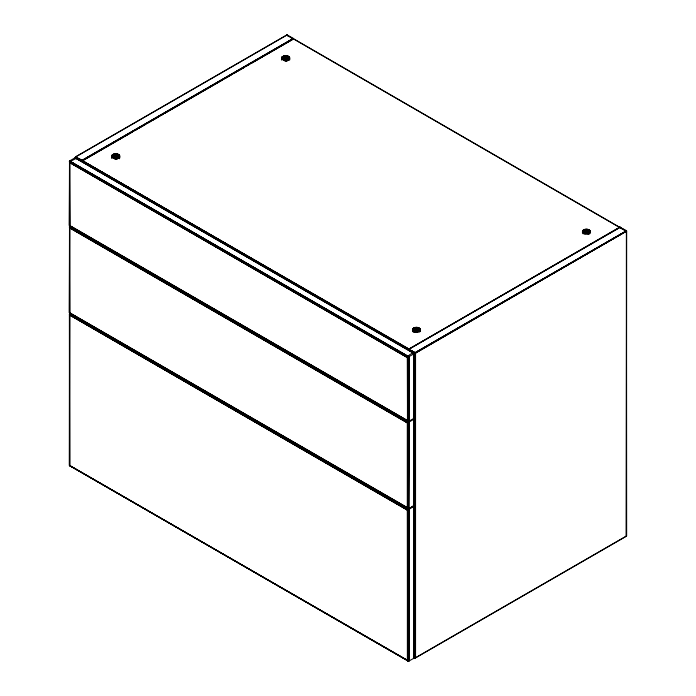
<?xml version="1.0" encoding="UTF-8"?>
<svg xmlns="http://www.w3.org/2000/svg" width="696" height="696" viewBox="0 0 696 696"><rect width="100%" height="100%" fill="white"/><g stroke="black" fill="none" stroke-linecap="round" stroke-linejoin="round"><path stroke-width="1.04" d="M408.891 421.254L408.891 356.7L69.513 161.072L69.391 225.608L408.021 421.106C409.927 421.811 406.969 420.323 408.021 421.106L408.021 357.205L69.391 161.524L408.178 357.118L408.178 421.202L407.447 420.497L407.447 357.535L69.644 162.507L69.4 161.707M414.459 504.409C414.494 507.793 408.03 506.845 407.377 510.142L407.377 660.33L408.63 661.2L414.172 658.077L414.285 506.236L413.424 505.862L411.701 507.079M414.172 419.07L413.424 418.635L414.494 418.888L414.372 505.235L414.285 419.009L413.746 418.531L414.172 505.427L413.424 504.983M413.424 657.633L414.172 658.077L414.372 506.183M624.817 230.42L626.609 231.029L626.304 536.181L626.452 230.663L619.727 227.131L408.509 349.505L82.293 160.706L408.813 348.905L408.509 349.505M408.761 508.532L408.891 422.124L69.513 226.487L69.391 312.835L408.63 508.55L408.891 422.124L408.63 508.55L408.63 422.272L69.513 226.487L69.409 312.826L69.6 226.383L408.761 422.194M408.63 661.2L408.63 509.498L69.513 313.713L69.409 465.476L408.63 661.2L408.891 509.35L69.6 313.609L69.391 465.485L408.021 660.982L408.021 509.855L69.391 314.166L408.178 509.759L408.178 661.078L407.621 660.756M413.424 417.757L414.172 418.2L414.285 353.585L413.842 353.116L414.172 418.2L408.021 421.759L407.377 422.916L407.377 507.688L408.021 508.332L408.021 422.629L69.391 226.94L408.178 422.533L408.178 508.428L407.447 507.723L407.447 422.959L69.644 227.931L69.4 227.122M414.459 417.174L414.172 418.2L414.372 353.542L75.124 157.774L69.704 160.88L69.713 225.504L70.461 225.869L69.878 225.878L69.548 162.307L407.578 357.466L407.578 420.68L407.377 357.5C408.152 355.125 413.328 351.915 414.172 353.646L75.003 157.827L76.508 158.697M414.172 505.427L414.372 418.957M69.452 225.574L408.63 421.324L408.891 356.7L408.761 421.306L69.644 225.469M111.96 157.487L111.978 155.365C113.622 152.859 120.217 153.137 119.599 156.8C117.955 159.306 111.36 159.027 111.978 155.365L111.925 158.001M281.897 59.873L281.95 57.237C283.594 54.723 290.18 55.001 289.571 58.664C287.918 61.178 281.332 60.9 281.95 57.237L282.315 59.143L281.95 57.237L281.75 59.821M114.449 156.8L114.553 153.886C112.465 155.921 115.954 157.035 114.449 158.853M284.42 58.664L284.516 55.75C282.428 57.794 285.917 58.908 284.42 60.726M115.162 159.401L115.162 153.799L114.901 157.748L112.291 156.243M285.134 61.274L285.134 55.671L284.873 59.621L282.263 58.116M112.978 156.435L114.875 157.479L115.162 153.799M282.95 58.307L284.838 59.351L285.134 55.671M291.685 38.089C299.724 41.838 279.923 30.546 289.136 36.618M113.735 156.469L113.97 154.025C114.457 156.052 111.282 158.932 112.221 155.034L112.726 156.791L112.552 154.721L112.952 156.626L113.431 154.208C113.074 157.374 114.492 156.904 113.97 154.025M283.707 58.342L283.942 55.889C284.42 57.916 281.254 60.804 282.185 56.898L282.698 58.664L282.515 56.593L282.924 58.499L283.402 56.08C283.046 59.247 284.464 58.777 283.942 55.889M414.155 506.105L413.746 505.757L414.172 658.077L414.459 657.05M114.24 156.644L114.553 153.886L114.875 157.479M284.203 58.516L284.516 55.75L284.838 59.351M69.713 227.966L70.461 226.739L69.713 228.044M69.731 315.053L70.461 313.966L69.713 315.271M75.124 157.774L414.494 353.464L407.377 357.579L69.713 162.62L70.461 161.315L76.308 158.401M412.484 329.304C412.693 332.862 419.61 332.94 420.445 329.66C419.453 325.989 411.284 326.642 412.484 331.165M582.456 231.168C582.656 234.735 589.573 234.804 590.417 231.533C589.416 227.853 581.256 228.505 582.456 233.038M82.189 160.967L82.476 160.489M293.442 38.88L82.337 160.759M69.731 227.827L70.461 226.739M407.395 357.361L408.134 356.265L407.377 357.579M75.751 156.957L82.467 160.837L123.905 136.921M286.595 35.148L293.381 39.063L293.016 38.506M408.891 349.288L415.608 353.168L408.735 349.201L620.397 227.166M415.051 658.112L415.051 352.846L415.051 658.112L415.608 657.763L414.929 658.077L414.99 352.811L626.539 230.75L626.609 536.05L415.051 658.112L415.051 352.846L626.574 230.802M407.43 422.637L408.126 421.689L407.377 422.994L414.494 418.888L413.65 418.54M69.765 162.264L70.461 161.315L69.713 162.62M69.765 314.914L70.461 313.966M408.569 349.244L75.603 156.87L287.144 34.8M408.126 508.915L407.377 510.142L409.109 508.924C404.889 513.013 409.718 506.279 407.377 510.22L414.494 506.114L414.172 658.077M407.377 357.5L408.126 356.274M407.377 422.916L408.126 421.689M414.433 417.878L413.755 417.487L414.494 417.556M293.686 38.976L626.522 231.403L624.86 230.376M414.172 418.2L414.494 353.464M415.408 657.972L415.408 353.055L626.6 231.124M619.823 227.322L623.207 229.349M411.78 507.045L413.642 505.774L414.172 506.297M75.647 156.896L287.265 34.835M82.05 160.593L293.46 38.541M82.198 160.672L293.468 38.698M125.785 135.824L132.379 132.023M135.198 130.387L137.086 129.308M138.965 128.212L145.56 124.41M148.379 122.783L150.266 121.696M152.146 120.608L158.74 116.806M160.619 115.71L163.447 114.083M165.326 112.996L222.772 79.84M224.651 78.744L231.246 74.942M234.065 73.315L235.953 72.227M237.832 71.14L244.426 67.338M247.245 65.702L249.133 64.615M251.012 63.527L262.314 57.002M264.193 55.915L292.442 39.611M408.761 356.778L69.6 160.959L69.4 225.608L69.513 161.072L408.63 356.857L408.63 421.324M69.4 465.485L408.891 661.13L408.891 509.35L408.761 661.183L69.548 465.398L69.4 314.357M408.726 349.201L620.345 227.148M414.929 352.776L626.426 231.133L415.547 353.133L415.547 657.842M626.6 230.95L415.26 352.968L415.26 658.068M414.99 658.103L626.522 535.998L626.452 230.663M81.797 160.445L82.467 160.837L78.431 158.349M408.134 420.819L407.621 420.88M75.76 158.262L76.49 158.505M408.021 660.982L407.717 510.029L69.478 314.749M407.395 507.802L408.126 508.045L69.6 312.721L69.548 227.722L407.578 422.881L407.578 507.906M407.708 508.141L407.865 422.716L69.426 227.322M69.713 312.73L70.461 313.096L69.713 312.73L69.704 226.304M69.704 313.531L69.713 465.38L70.461 465.746L69.948 465.807L70.461 465.746L69.713 465.302L69.6 313.609L408.761 509.42M411.571 350.688L415.59 353.098M112.909 156.226L114.779 157.226L114.553 153.886L114.64 156.992M79.466 158.932L82.302 160.445M412.598 351.271L415.434 352.785M282.707 59.43L284.603 60.456L281.784 58.829M112.735 157.557L114.64 158.592L112.761 157.505M281.889 58.629L284.751 60.178L282.167 58.603M112.874 157.27L114.779 158.314L112.195 156.731M112.9 156.174L114.779 157.226L113.048 156.226M293.39 38.715L626.487 231.263M283.02 58.099L284.751 59.099L284.516 55.75L284.603 58.864M282.237 58.394L284.838 59.899L282.237 58.325M282.15 58.681L284.751 60.178M112.186 156.809L114.779 158.314M82.337 160.645L408.717 349M82.224 160.837L408.543 349.314M69.452 161.202L408.482 356.935L408.482 421.315M69.409 161.35L408.334 357.022L408.334 421.271L407.804 420.923L407.865 357.292L69.426 161.898M69.478 162.098L407.717 357.379L408.021 421.106M413.85 417.365L414.477 417.731M413.65 417.591L414.372 418.009M413.537 417.687L414.285 418.113M69.452 226.618L408.482 422.359L408.482 508.541L69.452 312.8M69.409 226.774L408.334 422.446L408.021 508.332M69.478 227.522L407.717 422.803L407.717 508.071M413.65 504.817L414.372 505.235M413.537 504.913L414.285 505.34M69.452 313.844L408.482 509.585L408.482 661.191M69.409 314L408.334 509.672L408.334 661.148L407.804 660.8M69.426 314.548L407.865 509.942L407.865 660.861M413.85 657.242L414.477 657.607M413.755 657.363L414.433 657.755M413.65 657.468L414.372 657.885M413.537 657.563L414.285 657.99M415.234 352.602L415.608 353.168M69.731 312.852L70.461 313.096L69.713 312.652L69.513 226.487M282.185 56.898L282.489 58.882M112.221 155.034L112.526 157.009M282.063 59.752L281.95 57.237L281.967 59.125M112.099 157.879L111.978 155.365L112.004 157.261M281.854 59.699L281.802 57.594L281.828 59.482M111.882 157.827L111.83 155.721L111.786 157.948M111.865 157.461L111.83 155.721L111.856 157.609M69.513 161.072L69.713 225.426M590.365 231.168L590.365 233.038M590.217 230.82L590.217 232.69M589.982 230.48L589.982 232.351M589.651 230.176L589.651 233.908M589.242 229.898L589.242 233.639M588.764 229.663L588.764 234.335M588.233 229.471L588.233 234.143M587.65 229.332L587.65 234.004M587.041 229.245L587.041 233.917M586.406 229.219L586.406 233.891M585.78 229.245L585.78 233.917M585.171 229.332L585.171 234.004M584.588 229.471L584.588 234.143M584.057 229.663L584.057 233.404M583.579 229.898L583.579 233.639M583.17 230.176L583.17 233.908M582.839 230.48L582.839 232.351M582.604 230.82L582.604 232.69M420.401 329.304L420.401 331.165M420.254 328.947L420.254 330.817M420.01 328.616L420.01 331.418M419.688 328.303L419.688 332.044M419.279 328.025L419.279 331.766M418.801 327.79L418.801 331.531M418.261 327.599L418.261 332.27M417.678 327.459L417.678 332.14M417.069 327.381L417.069 332.053M416.443 327.346L416.443 332.018M415.816 327.381L415.816 332.053M415.207 327.459L415.207 332.14M414.625 327.599L414.625 332.27M414.085 327.79L414.085 332.462M413.607 328.025L413.607 331.766M413.198 328.303L413.198 332.044M412.876 328.616L412.876 330.478M412.632 328.947L412.632 330.817M289.71 57.594L289.762 59.821M289.571 57.237L289.571 59.108M289.327 56.898L289.327 59.708M288.997 56.593L288.997 60.334M288.588 56.315L288.588 60.056M288.109 56.08L288.109 59.821M287.579 55.889L287.579 60.561M286.996 55.75L286.996 61.361M286.387 55.671L286.387 61.274M285.76 55.637L285.76 61.248M119.747 155.721L119.799 157.948M119.599 155.365L119.599 157.235M119.355 155.034L119.355 158.766M119.033 154.721L119.033 158.462M118.624 154.442L118.624 158.183M118.146 154.208L118.146 157.948M117.607 154.025L117.607 158.697M117.024 153.886L117.024 159.488M116.415 153.799L116.415 159.401M115.788 153.773L115.788 159.375M293.364 38.367L81.858 160.48L293.407 38.41M284.751 59.099L282.872 58.099L284.751 59.099M114.875 158.027L112.265 156.522L114.875 158.027M407.578 510.107L69.548 314.957L407.447 510.185L407.578 660.556L407.578 510.107M626.522 231.403L626.148 230.837L626.522 231.403"/></g></svg>
